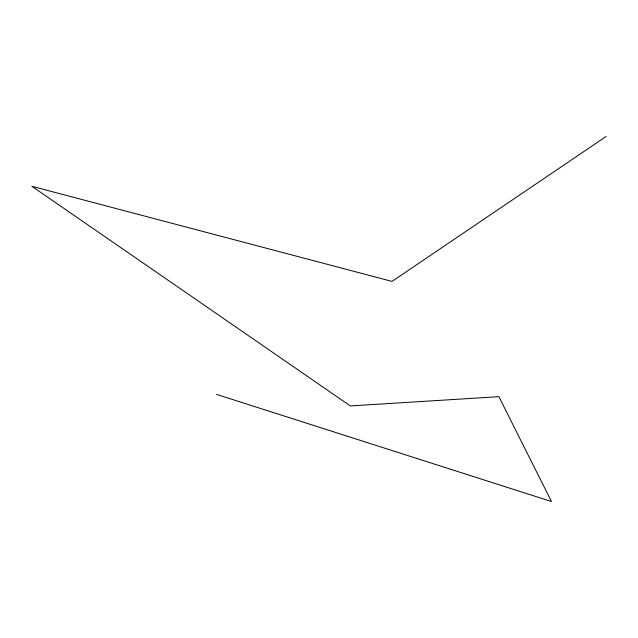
<?xml version="1.0" encoding="UTF-8"?>
<svg xmlns="http://www.w3.org/2000/svg" width="638" height="638" viewBox="0 0 638 638"><rect width="100%" height="100%" fill="white"/><g stroke="black" fill="none" stroke-linecap="round" stroke-linejoin="round"><path stroke-width="0.96" d="M606.1 136.468L392.027 281.414L31.9 186.304L350.342 405.935L498.876 396.669L551.487 501.532L216.497 394.372"/></g></svg>
